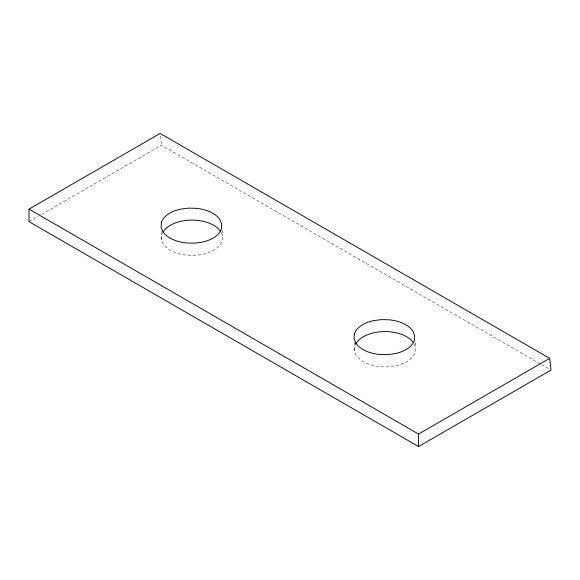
<?xml version="1.0" encoding="UTF-8"?>
<svg xmlns="http://www.w3.org/2000/svg" width="580" height="580" viewBox="0 0 580 580"><rect width="100%" height="100%" fill="white"/><g stroke="black" fill="none" stroke-linecap="round" stroke-linejoin="round"><path stroke-width="0.43" stroke-dasharray="2.9 2.17" d="M29 221.647L38.403 216.217M41.542 214.404L161.45 145.181L540.814 364.204M541.597 364.653L549.434 369.177M160.406 135.959L161.45 145.181M415.12 342.388L415.468 347.543M222.089 230.05L222.495 236.067M354.199 342.229L354.539 350.958M161.262 231.623L161.573 239.482M221.132 232.29A30.609 17.668 0 0 1 193.002 255.432A30.609 17.668 0 0 1 162.393 233.363M414.105 343.773A30.609 17.668 0 0 1 385.976 366.908A30.609 17.668 0 0 1 355.366 344.846"/><path stroke-width="0.87" d="M29 209.148L160.124 133.451L549.673 358.353L551 370.083L418.55 446.549L29 221.647L29 209.148L418.55 434.058L549.673 358.353M418.55 434.058L418.55 446.549M163.176 231.884A30.609 17.668 0 0 1 191.741 220.103A30.609 17.668 0 0 1 220.69 231.572M355.728 344.099A30.609 17.668 0 0 1 383.474 331.601A30.609 17.668 0 0 1 413.243 342.439M161.32 222.676L161.088 227.266L162.922 231.739A30.856 17.813 0 0 0 186.535 242.984L194.481 243.158L202.217 242.143A30.058 17.349 0 0 0 221.444 228.629L221.683 224.039L219.849 219.566A30.856 17.813 0 0 0 196.236 208.321L188.29 208.14L180.554 209.155A30.058 17.349 0 0 0 161.327 222.676M354.293 334.152L354.061 338.742L355.895 343.215A30.856 17.813 0 0 0 379.509 354.46L387.454 354.634L395.19 353.626A30.058 17.349 0 0 0 414.417 340.105L414.657 335.515L412.822 331.042A30.856 17.813 0 0 0 389.209 319.798L381.263 319.623L373.527 320.631A30.058 17.349 0 0 0 354.293 334.152"/></g></svg>
